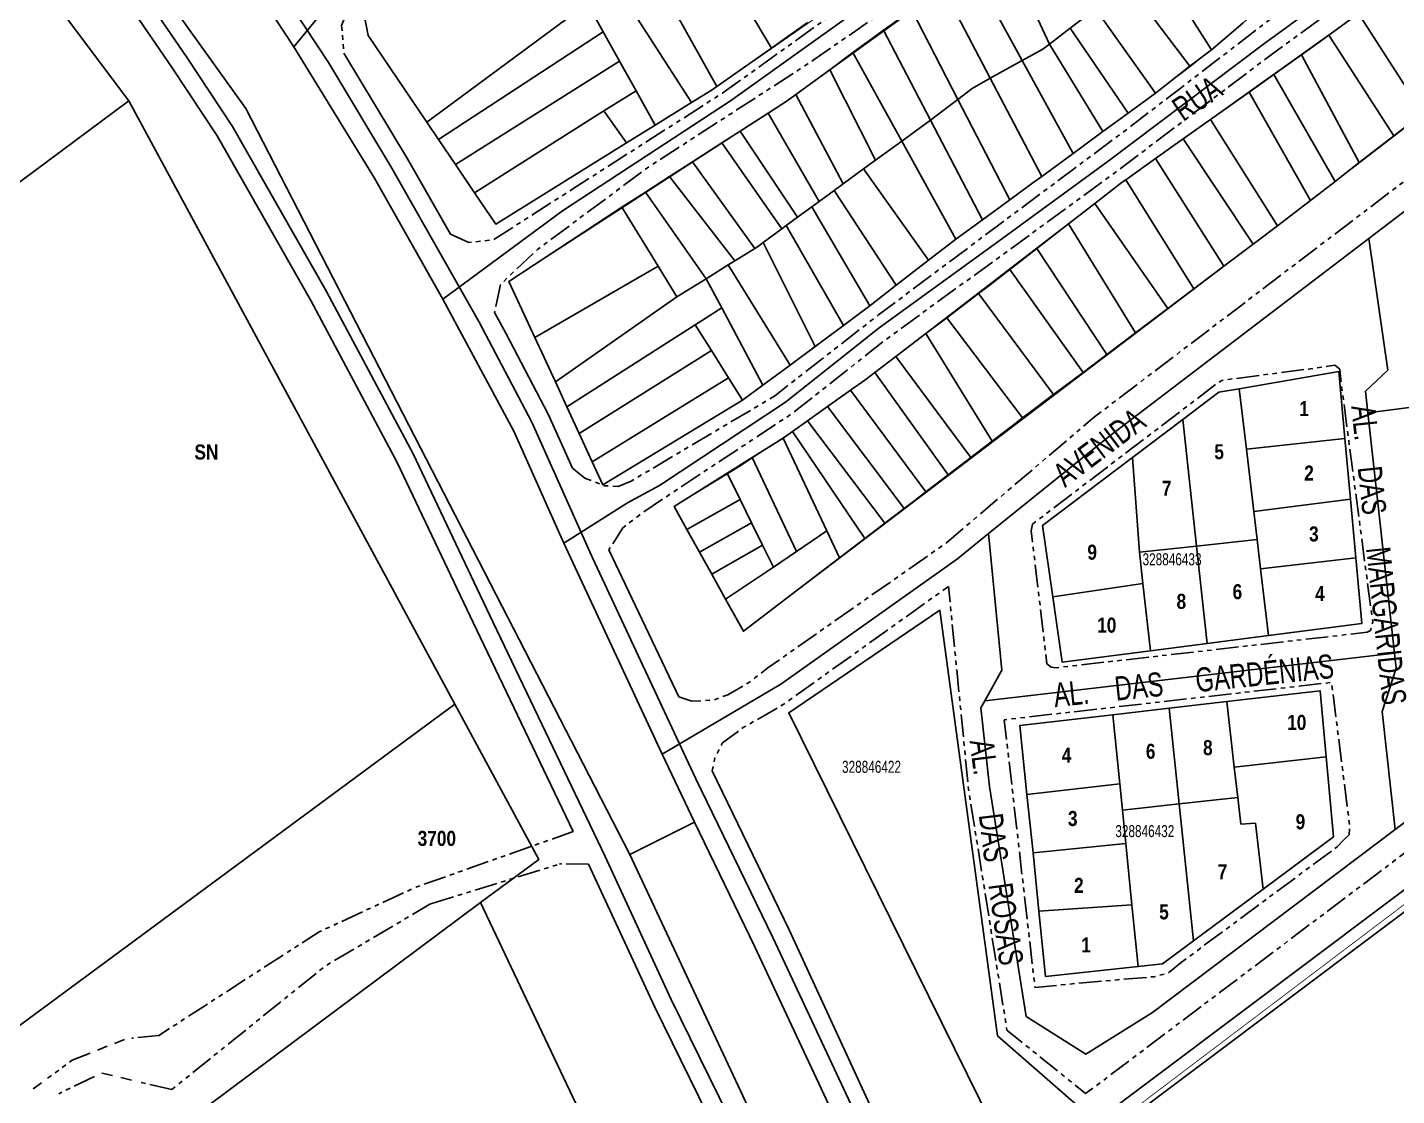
# Model space of a CAD drawing. Extents: x 204381 to 207261, y 4847713 to 4851061.
# Drawn here: x 206377.6 to 206604.9, y 4848047 to 4848224.3 of the extents above; entities that cross this region are included whole.
import ezdxf
from ezdxf.enums import TextEntityAlignment as Align

# ---------------------------------------------------------------- set-up
doc = ezdxf.new("R2010")
doc.units = 0
doc.header["$LTSCALE"] = 1.5
doc.header["$MEASUREMENT"] = 0
doc.linetypes.add('PHANTOMX2', pattern=[5, 2.5, -0.5, 0.5, -0.5, 0.5, -0.5])
for name, color, linetype in [('CD-MALHA-LOTES', 40, 'CONTINUOUS'), ('CD_TXT_QUADRA', 7, 'CONTINUOUS'), ('LM-LIM-SETOR-FISCAL', 7, 'CONTINUOUS'), ('RU-QUADRAS', 210, 'CONTINUOUS'), ('SV-EIXO-ROD-ESTR', 7, 'CONTINUOUS'), ('SV-EIXO-RUA-N-PAV', 6, 'CONTINUOUS'), ('SV-EIXO-RUA-PAV', 20, 'CONTINUOUS'), ('SV-EST-MUNIC-PAV', 1, 'CONTINUOUS'), ('SV-RUA-NAO-PAV-S-GUIA-C-GUIA', 7, 'PHANTOMX2'), ('SV-RUA-PAVIM-S-GUIA-C-GUIA', 7, 'CONTINUOUS'), ('SV-TXT-RUA-N-PAV-S-GUIA-C-GUIA', 7, 'CONTINUOUS'), ('Th_NmrPort', 7, 'CONTINUOUS')]:
    doc.layers.add(name, color=color, linetype=linetype)
doc.styles.add('ARIAL', font='ARIAL.TTF')
doc.styles.get("Standard").update_dxf_attribs({"font": 'swisscbo.ttf'})
doc.linetypes.add('Limite', pattern='A,20,-3,[130,ltypeshp.shx,S=6.35,R=0,X=0,Y=0],-3,20', length=46)

msp = doc.modelspace()

# ---------------------------------------------------------------- linework, layer by layer
at = {"layer": 'CD-MALHA-LOTES', "linetype": 'Continuous'}
for points in [[(206326.51, 4848302.55), (206394.41, 4848212.04)], [(206055.73, 4847960.24), (206394.41, 4848212.04)], [(206394.41, 4848212.04), (206448.55, 4848111.94)], [(206595.3, 4848167.15), (206578.76, 4848164.28)], [(206596.31, 4848156), (206595.3, 4848167.15)], [(206575.38, 4848163.69), (206569.39, 4848159.17)], [(206578.76, 4848164.28), (206575.38, 4848163.69)], [(206578.76, 4848164.28), (206579.95, 4848154.26)], [(206569.39, 4848159.17), (206561.06, 4848152.88)], [(206569.39, 4848159.17), (206571.67, 4848138.16)], [(206579.95, 4848154.26), (206596.31, 4848156)], [(206579.95, 4848154.26), (206581.18, 4848143.88)], [(206597.23, 4848145.94), (206596.31, 4848156)], [(206561.06, 4848152.88), (206546.08, 4848141.58)], [(206561.06, 4848152.88), (206562.19, 4848137.14)], [(206581.18, 4848143.88), (206597.23, 4848145.94)], [(206598.11, 4848136.24), (206597.23, 4848145.94)], [(206581.18, 4848143.88), (206581.73, 4848139.24)], [(206546.08, 4848141.58), (206547.8, 4848129.76)], [(206571.67, 4848138.16), (206581.73, 4848139.24)], [(206581.73, 4848139.24), (206582.3, 4848134.4)], [(206562.19, 4848137.14), (206571.67, 4848138.16)], [(206562.77, 4848131.97), (206562.19, 4848137.14)], [(206573.43, 4848121.99), (206571.67, 4848138.16)], [(206582.3, 4848134.4), (206598.11, 4848136.24)], [(206599.11, 4848125.29), (206598.11, 4848136.24)], [(206582.3, 4848134.4), (206583.62, 4848123.3)], [(206562.77, 4848131.97), (206547.8, 4848129.76)], [(206564.04, 4848120.78), (206562.77, 4848131.97)], [(206547.8, 4848129.76), (206549.39, 4848118.89)], [(206583.62, 4848123.3), (206599.11, 4848125.29)], [(206583.62, 4848123.3), (206573.43, 4848121.99)], [(206549.39, 4848118.89), (206564.04, 4848120.78)], [(206564.04, 4848120.78), (206573.43, 4848121.99)], [(206592.18, 4848114.14), (206576.7, 4848112.35)], [(206593.2, 4848103.21), (206592.18, 4848114.14)], [(206243.01, 4847960.25), (206448.55, 4848111.94)], [(206448.55, 4848111.94), (206462.51, 4848086.16)], [(206567.13, 4848111.25), (206557.8, 4848110.17)], [(206576.7, 4848112.35), (206567.13, 4848111.25)], [(206568.8, 4848095.37), (206567.13, 4848111.25)], [(206576.7, 4848112.35), (206577.94, 4848101.45)], [(206557.8, 4848110.17), (206542.37, 4848108.39)], [(206558.95, 4848098.68), (206557.8, 4848110.17)], [(206542.37, 4848108.39), (206543.53, 4848096.95)], [(206577.94, 4848101.45), (206593.2, 4848103.21)], [(206594.43, 4848089.93), (206593.2, 4848103.21)], [(206578.51, 4848096.41), (206577.94, 4848101.45)], [(206543.53, 4848096.95), (206558.95, 4848098.68)], [(206558.95, 4848098.68), (206559.38, 4848094.36)], [(206544.53, 4848087.25), (206543.53, 4848096.95)], [(206559.38, 4848094.36), (206568.8, 4848095.37)], [(206578.51, 4848096.41), (206568.8, 4848095.37)], [(206568.8, 4848095.37), (206571.18, 4848072.66)], [(206579.01, 4848092.01), (206578.51, 4848096.41)], [(206559.38, 4848094.36), (206559.94, 4848088.8)], [(206581.44, 4848092.18), (206579.01, 4848092.01)], [(206582.73, 4848081.24), (206581.44, 4848092.18)], [(206559.94, 4848088.8), (206544.53, 4848087.25)], [(206560.96, 4848078.63), (206559.94, 4848088.8)], [(206582.73, 4848081.24), (206594.43, 4848089.93)], [(206462.51, 4848086.16), (206452.83, 4848078.99)], [(206544.53, 4848087.25), (206545.52, 4848077.55)], [(206571.18, 4848072.66), (206582.73, 4848081.24)], [(206293.48, 4847960.2), (206452.83, 4848078.99)], [(206452.83, 4848078.99), (206495.7, 4847988.6)], [(206545.52, 4848077.55), (206560.96, 4848078.63)], [(206545.52, 4848077.55), (206546.62, 4848066.75)], [(206561.98, 4848068.4), (206560.96, 4848078.63)], [(206566.02, 4848068.83), (206571.18, 4848072.66)], [(206546.62, 4848066.75), (206561.98, 4848068.4)], [(206561.98, 4848068.4), (206566.02, 4848068.83)]]:
    msp.add_lwpolyline(points, dxfattribs=at)
at = {"layer": 'CD-MALHA-LOTES'}
for points in [[(206443.89, 4848208.53), (206434.14, 4848222.92), (206433.06, 4848228.59), (206442.51, 4848235.74), (206472.81, 4848257.49)], [(206488.86, 4848241.49), (206501.11, 4848220.81)], [(206539.53, 4848238.14), (206547.26, 4848221.49)], [(206480.35, 4848235.4), (206492.03, 4848214.42)], [(206534.31, 4848234.12), (206542.74, 4848218.75)], [(206564.96, 4848235.02), (206574.15, 4848220.54)], [(206475.1, 4848231.61), (206487.86, 4848211.77)], [(206529.61, 4848230.78), (206537.44, 4848215.81)], [(206560.26, 4848231.43), (206570.59, 4848217.8)], [(206470.55, 4848228.24), (206443.89, 4848208.53)], [(206470.55, 4848228.24), (206473.17, 4848223.54)], [(206524.42, 4848227.1), (206519.73, 4848223.77)], [(206524.42, 4848227.1), (206532.06, 4848212.31)], [(206554.92, 4848227.34), (206564.84, 4848213.36)], [(206507.12, 4848225.04), (206501.11, 4848220.81)], [(206550.69, 4848224.11), (206553.7, 4848226.41)], [(206574.15, 4848220.54), (206579.4, 4848225.03)], [(206593.62, 4848222.94), (206598.58, 4848226.53)], [(206598.58, 4848226.53), (206609.25, 4848209.98)], [(206445.82, 4848205.67), (206473.17, 4848223.54)], [(206473.17, 4848223.54), (206475.91, 4848218.63)], [(206519.73, 4848223.77), (206518.45, 4848222.86), (206514.63, 4848220.06)], [(206519.73, 4848223.77), (206527.52, 4848208.86)], [(206547.26, 4848221.49), (206550.69, 4848224.11)], [(206550.69, 4848224.11), (206560.31, 4848210.03)], [(206593.62, 4848222.94), (206591.04, 4848221.07), (206589.08, 4848219.68)], [(206593.62, 4848222.94), (206604.43, 4848206.24)], [(206501.11, 4848220.81), (206492.03, 4848214.42)], [(206547.26, 4848221.49), (206546.18, 4848220.66), (206542.74, 4848218.75)], [(206556.13, 4848206.96), (206547.26, 4848221.49)], [(206570.59, 4848217.8), (206574.15, 4848220.54)], [(206475.91, 4848218.63), (206448.66, 4848201.49)], [(206475.91, 4848218.63), (206478.64, 4848213.74)], [(206514.63, 4848220.06), (206510.78, 4848217.23)], [(206514.63, 4848220.06), (206522.73, 4848205.37)], [(206537.44, 4848215.81), (206542.74, 4848218.75)], [(206542.74, 4848218.75), (206551.19, 4848203.34)], [(206584.5, 4848216.43), (206589.08, 4848219.68)], [(206589.08, 4848219.68), (206598.7, 4848201.8)], [(206510.78, 4848217.23), (206505.15, 4848213.1)], [(206510.78, 4848217.23), (206518.39, 4848202.21)], [(206537.44, 4848215.81), (206534.42, 4848214.13), (206532.06, 4848212.31)], [(206537.44, 4848215.81), (206545.98, 4848199.51)], [(206564.84, 4848213.36), (206570.59, 4848217.8)], [(206580.4, 4848213.52), (206584.5, 4848216.43)], [(206584.5, 4848216.43), (206594.71, 4848198.7)], [(206473.3, 4848210.38), (206478.64, 4848213.74)], [(206478.64, 4848213.74), (206481.83, 4848208.03)], [(206487.86, 4848211.77), (206491.27, 4848213.88), (206492.03, 4848214.42)], [(206560.31, 4848210.03), (206564.84, 4848213.36)], [(206574, 4848208.98), (206580.4, 4848213.52)], [(206580.4, 4848213.52), (206590.61, 4848195.53)], [(206487.86, 4848211.77), (206481.83, 4848208.03)], [(206500.57, 4848210.02), (206503.71, 4848212.04), (206505.15, 4848213.1)], [(206505.15, 4848213.1), (206513.02, 4848198.3)], [(206527.52, 4848208.86), (206528.7, 4848209.73), (206532.06, 4848212.31)], [(206532.06, 4848212.31), (206540.67, 4848195.62)], [(206451.82, 4848196.81), (206473.3, 4848210.38)], [(206473.3, 4848210.38), (206477.07, 4848205.08)], [(206500.57, 4848210.02), (206495.93, 4848207.04)], [(206500.57, 4848210.02), (206509.04, 4848195.37)], [(206522.73, 4848205.37), (206527.52, 4848208.86)], [(206527.52, 4848208.86), (206536.15, 4848192.32)], [(206556.13, 4848206.96), (206560.31, 4848210.03)], [(206569.46, 4848205.75), (206574, 4848208.98)], [(206574, 4848208.98), (206585.12, 4848191.33)], [(206609.25, 4848209.98), (206604.43, 4848206.24)], [(206445.82, 4848205.67), (206443.89, 4848208.53)], [(206481.83, 4848208.03), (206477.07, 4848205.08)], [(206495.93, 4848207.04), (206492.89, 4848205.09)], [(206495.93, 4848207.04), (206505.44, 4848192.73)], [(206551.19, 4848203.34), (206556.13, 4848206.96)], [(206448.66, 4848201.49), (206445.82, 4848205.67)], [(206451.82, 4848196.81), (206455.34, 4848191.61), (206477.07, 4848205.08)], [(206492.89, 4848205.09), (206488.01, 4848201.95)], [(206492.89, 4848205.09), (206502.85, 4848190.82)], [(206518.39, 4848202.21), (206522.73, 4848205.37)], [(206522.73, 4848205.37), (206531.73, 4848189.08)], [(206564.85, 4848202.48), (206569.46, 4848205.75)], [(206569.46, 4848205.75), (206581.09, 4848188.29)], [(206604.43, 4848206.24), (206598.7, 4848201.8)], [(206516.38, 4848200.75), (206518.39, 4848202.21)], [(206545.98, 4848199.51), (206551.19, 4848203.34)], [(206559.92, 4848198.97), (206564.85, 4848202.48)], [(206564.85, 4848202.48), (206576.19, 4848184.6)], [(206451.82, 4848196.81), (206448.66, 4848201.49)], [(206488.01, 4848201.95), (206484.16, 4848199.48)], [(206488.01, 4848201.95), (206498.36, 4848187.57)], [(206513.02, 4848198.3), (206516.38, 4848200.75)], [(206516.38, 4848200.75), (206527.21, 4848185.64)], [(206598.7, 4848201.8), (206594.71, 4848198.7)], [(206484.16, 4848199.48), (206480.19, 4848196.93)], [(206484.16, 4848199.48), (206495.05, 4848185.51)], [(206511.5, 4848197.18), (206513.02, 4848198.3)], [(206545.98, 4848199.51), (206544.52, 4848198.44), (206540.67, 4848195.62)], [(206554.8, 4848195.04), (206559.35, 4848198.57), (206559.92, 4848198.97)], [(206559.92, 4848198.97), (206571.21, 4848180.85)], [(206594.71, 4848198.7), (206590.61, 4848195.53)], [(206480.19, 4848196.93), (206476.27, 4848194.41)], [(206480.19, 4848196.93), (206490.27, 4848182.54)], [(206507.81, 4848194.47), (206509.04, 4848195.37)], [(206509.04, 4848195.37), (206511.5, 4848197.18)], [(206511.5, 4848197.18), (206521.81, 4848181.46)], [(206536.15, 4848192.32), (206540.67, 4848195.62)], [(206590.61, 4848195.53), (206588, 4848193.51), (206585.12, 4848191.33)], [(206476.27, 4848194.41), (206457.54, 4848182.09), (206461.83, 4848172.81)], [(206482.29, 4848184.61), (206476.27, 4848194.41)], [(206505.44, 4848192.73), (206507.81, 4848194.47)], [(206507.81, 4848194.47), (206517.42, 4848178.06)], [(206550.44, 4848191.66), (206554.8, 4848195.04)], [(206554.8, 4848195.04), (206566.93, 4848177.62)], [(206499.73, 4848188.53), (206502.85, 4848190.82)], [(206502.85, 4848190.82), (206503.58, 4848191.36)], [(206503.58, 4848191.36), (206505.44, 4848192.73)], [(206503.58, 4848191.36), (206513.05, 4848174.75)], [(206531.73, 4848189.08), (206536.15, 4848192.32)], [(206545.17, 4848187.56), (206550.44, 4848191.66)], [(206550.44, 4848191.66), (206561.55, 4848173.56)], [(206585.12, 4848191.33), (206581.09, 4848188.29)], [(206499.73, 4848188.53), (206498.81, 4848187.85), (206498.36, 4848187.57)], [(206499.73, 4848188.53), (206508.38, 4848171.29)], [(206531.73, 4848189.08), (206530.48, 4848188.16), (206527.21, 4848185.64)], [(206495.05, 4848185.51), (206498.36, 4848187.57)], [(206540.68, 4848184.08), (206545.17, 4848187.56)], [(206545.17, 4848187.56), (206556.8, 4848169.98)], [(206581.09, 4848188.29), (206576.19, 4848184.6)], [(206482.29, 4848184.61), (206461.83, 4848172.81)], [(206485.41, 4848179.52), (206482.29, 4848184.61)], [(206490.27, 4848182.54), (206493.93, 4848184.82)], [(206493.93, 4848184.82), (206495.05, 4848185.51)], [(206493.93, 4848184.82), (206504.2, 4848168.2)], [(206521.81, 4848181.46), (206527.21, 4848185.64)], [(206535.48, 4848180.07), (206537.18, 4848181.37), (206540.68, 4848184.08)], [(206540.68, 4848184.08), (206552.85, 4848166.99)], [(206576.19, 4848184.6), (206571.21, 4848180.85)], [(206485.41, 4848179.52), (206490.27, 4848182.54)], [(206490.27, 4848182.54), (206492.85, 4848177.7)], [(206465.24, 4848165.42), (206485.41, 4848179.52)], [(206517.42, 4848178.06), (206521.81, 4848181.46)], [(206530.21, 4848176.06), (206535.48, 4848180.07)], [(206535.48, 4848180.07), (206547.96, 4848163.31)], [(206571.21, 4848180.85), (206566.93, 4848177.62)], [(206492.85, 4848177.7), (206488.43, 4848174.88)], [(206492.85, 4848177.7), (206499.69, 4848164.85)], [(206513.05, 4848174.75), (206515.28, 4848176.41), (206517.42, 4848178.06)], [(206566.93, 4848177.62), (206561.55, 4848173.56)], [(206488.43, 4848174.88), (206467.16, 4848161.27)], [(206488.43, 4848174.88), (206491.14, 4848170.6)], [(206508.38, 4848171.29), (206513.05, 4848174.75)], [(206526.73, 4848173.42), (206530.21, 4848176.06)], [(206530.21, 4848176.06), (206542.81, 4848159.43)], [(206461.83, 4848172.81), (206465.24, 4848165.42)], [(206521.76, 4848169.64), (206526.73, 4848173.42)], [(206526.73, 4848173.42), (206537.75, 4848155.57)], [(206561.55, 4848173.56), (206556.8, 4848169.98)], [(206491.14, 4848170.6), (206469.21, 4848156.83)], [(206491.14, 4848170.6), (206493.98, 4848166.1)], [(206504.2, 4848168.2), (206508.38, 4848171.29)], [(206499.69, 4848164.85), (206504.2, 4848168.2)], [(206518.28, 4848166.98), (206521.76, 4848169.64)], [(206521.76, 4848169.64), (206534.22, 4848152.86)], [(206556.8, 4848169.98), (206552.85, 4848166.99)], [(206471.36, 4848152.16), (206493.98, 4848166.1)], [(206493.98, 4848166.1), (206496.33, 4848162.37)], [(206518.28, 4848166.98), (206516.6, 4848165.71), (206514.26, 4848164.05)], [(206518.28, 4848166.98), (206530.47, 4848149.99)], [(206552.85, 4848166.99), (206547.96, 4848163.31)], [(206465.24, 4848165.42), (206467.16, 4848161.27)], [(206496.33, 4848162.37), (206499.69, 4848164.85)], [(206510.42, 4848161.32), (206514.26, 4848164.05)], [(206514.26, 4848164.05), (206526.76, 4848147.15)], [(206467.16, 4848161.27), (206469.21, 4848156.83)], [(206496.33, 4848162.37), (206473.14, 4848148.33), (206471.36, 4848152.16)], [(206507.07, 4848158.95), (206510.42, 4848161.32)], [(206510.42, 4848161.32), (206523.14, 4848144.39)], [(206547.96, 4848163.31), (206542.81, 4848159.43)], [(206504.59, 4848157.19), (206507.07, 4848158.95)], [(206507.07, 4848158.95), (206519.96, 4848141.95)], [(206537.75, 4848155.57), (206541.72, 4848158.6), (206542.81, 4848159.43)], [(206469.21, 4848156.83), (206471.36, 4848152.16)], [(206503.03, 4848156.09), (206504.59, 4848157.19)], [(206504.59, 4848157.19), (206516.62, 4848139.41)], [(206497.9, 4848152.86), (206503.03, 4848156.09)], [(206503.03, 4848156.09), (206510.3, 4848140.7)], [(206537.75, 4848155.57), (206534.22, 4848152.86)], [(206493.75, 4848150.25), (206497.9, 4848152.86)], [(206505.25, 4848137.28), (206497.9, 4848152.86)], [(206534.22, 4848152.86), (206530.47, 4848149.99)], [(206493.75, 4848150.25), (206484.95, 4848144.72), (206487.07, 4848140.91)], [(206493.75, 4848150.25), (206495.9, 4848145.88)], [(206530.47, 4848149.99), (206526.76, 4848147.15)], [(206495.9, 4848145.88), (206487.07, 4848140.91)], [(206495.9, 4848145.88), (206497.81, 4848142.02)], [(206526.76, 4848147.15), (206524.91, 4848145.74), (206523.14, 4848144.39)], [(206523.14, 4848144.39), (206519.96, 4848141.95)], [(206489.17, 4848137.14), (206487.07, 4848140.91)], [(206489.17, 4848137.14), (206497.81, 4848142.02)], [(206497.81, 4848142.02), (206499.63, 4848138.34)], [(206510.3, 4848140.7), (206505.25, 4848137.28)], [(206510.3, 4848140.7), (206512.42, 4848136.2)], [(206519.96, 4848141.95), (206516.62, 4848139.41)], [(206499.63, 4848138.34), (206491.21, 4848133.48)], [(206499.63, 4848138.34), (206501.43, 4848134.69)], [(206516.62, 4848139.41), (206512.42, 4848136.2)], [(206491.21, 4848133.48), (206489.17, 4848137.14)], [(206493.51, 4848129.33), (206496.47, 4848124.02), (206512.42, 4848136.2)], [(206505.25, 4848137.28), (206501.43, 4848134.69)], [(206501.43, 4848134.69), (206493.51, 4848129.33)], [(206493.51, 4848129.33), (206491.21, 4848133.48)]]:
    msp.add_lwpolyline(points, dxfattribs=at)
msp.add_lwpolyline([(206529.09, 4848127.52), (206503.99, 4848110.51), (206542.06, 4848033.35), (206554.68, 4848042.9), (206538.65, 4848056.89)], close=True, dxfattribs=at)
at = {"layer": 'LM-LIM-SETOR-FISCAL', "linetype": 'Limite', "ltscale": 0.1, "const_width": 0.13, "flags": 128}
msp.add_lwpolyline([(206960.49, 4848346.74), (206519.68, 4848013.26), (206524.96, 4848001.52), (206186.17, 4847750.07), (206137.65, 4847714.77), (206055.88, 4847783.52), (206022.18, 4847808.19), (206018.12, 4847816.07), (206019.95, 4847830.66), (206053.3, 4847836.03), (206059.06, 4847868.43), (206040.45, 4847926.27), (206039.82, 4847951.17), (206026.44, 4847964.39), (205980.98, 4848000.04), (205948.86, 4848053.95), (205885.79, 4848047.59), (205885.38, 4848100.28), (205758.68, 4848087.81), (205748.41, 4848134.36), (205855.06, 4848144.19), (205857.54, 4848167.98), (205826.48, 4848206.22), (205791.25, 4848260.92), (205756.8, 4848299.01), (205692.97, 4848280.46), (205710.22, 4848439.16), (205051.32, 4848428.57), (204677.84, 4848416.25), (204661.89, 4848420.75), (204677.59, 4848456.68), (204685.73, 4848493.72), (204687.66, 4848576.43), (204676.79, 4848658.68), (204674.85, 4848798.87), (204665.61, 4849337.36), (204658.49, 4849545.69), (204657.02, 4849545.63), (204645.12, 4849704.28), (204643.71, 4849869.24), (204651.14, 4849927.22), (204647.62, 4849990.33), (204636.26, 4850264.54), (204381.83, 4850909.69), (204986.84, 4850806.73), (205140.83, 4850787.35), (205201.03, 4850796.27), (205245.63, 4850823.19), (205310.25, 4850896.98), (205324.08, 4850905.65), (205327.72, 4850908.15), (205339.74, 4850916.46), (205358.28, 4850945.44), (205381.54, 4850978.24), (205458.47, 4851060.64), (205958.1, 4850305), (206256.21, 4850261.19), (206296.36, 4850246.47), (206381.84, 4850187.26), (206402.35, 4850183.32), (206465.45, 4850155.1), (206438.69, 4850087.64), (206416.16, 4850016.08), (206422.43, 4850015.06), (206376.86, 4849879.93), (206318.97, 4849888.04), (206311.32, 4849828.25), (206177.89, 4849842.97), (206161.27, 4849779.77), (206627.66, 4849358.82), (206746.45, 4849445.1), (206955.53, 4849187.19), (207019.34, 4849111.98), (207025.31, 4849104.91), (207033.93, 4849094.44), (207048.4, 4849077.1), (207039.09, 4849069.24), (207026.18, 4849059.14), (207002.58, 4849038.25), (206981.71, 4849023.09), (206966.26, 4849011.39), (206958.44, 4849004.76), (206968.98, 4848989.87), (206978.67, 4848976.02), (207002.49, 4848944.75), (207008.79, 4848936.89), (207034.07, 4848905.39), (207054.15, 4848879.42), (207075.28, 4848852.41), (207089.04, 4848833.89), (207099.68, 4848804.07), (207108.98, 4848791.97), (207114.21, 4848785.08), (207138.58, 4848756.16), (207148.67, 4848740.27), (207162.16, 4848719.72), (207199.66, 4848661.86), (207214.13, 4848640.25), (207233.64, 4848611.27), (207250.42, 4848586.92), (207261.26, 4848571.24), (207169.66, 4848504.88), (207140.72, 4848483.45), (207106.7, 4848455.88), (207093.59, 4848446.09), (207051.18, 4848413.73)], close=True, dxfattribs=at)
at = {"layer": 'RU-QUADRAS', "color": 6, "linetype": 'Continuous', "const_width": 0.18}
for points in [[(206433.06, 4848228.59), (206442.51, 4848235.74), (206514.09, 4848287.12), (206552.11, 4848315.56), (206595.46, 4848347.14), (206672.15, 4848404.1), (206690.78, 4848416.92), (206720.69, 4848439.64), (206732.17, 4848422.1, -0.012529), (206764.35, 4848446.97), (206821.41, 4848487.93, 0.008875), (206860.86, 4848517.5), (206872.74, 4848500.22, -0.009868), (206752.63, 4848413.32), (206699.08, 4848373.58), (206662.3, 4848343.82), (206634.2, 4848322.9, 0.005913), (206569.19, 4848270.85), (206548.74, 4848255.14, -0.011457), (206491.27, 4848213.88), (206455.34, 4848191.61), (206434.14, 4848222.92)], [(206484.95, 4848144.72, 0.02766), (206516.6, 4848165.71), (206559.35, 4848198.57), (206601.58, 4848228.7, -0.018771), (206639.21, 4848256.98, -0.033624), (206651.61, 4848264.99, 0.009078), (206711.63, 4848313.63, 0.009992), (206758.1, 4848346.51, 0.005579), (206842, 4848411.9), (206904.5, 4848454.94), (206915.88, 4848438.91), (206896.77, 4848424.33), (206895.31, 4848425.35, 0.003667), (206791.1, 4848347.23), (206727.24, 4848299.9), (206665.93, 4848253.47), (206588, 4848193.51), (206496.47, 4848124.02)], [(206457.54, 4848182.09), (206503.71, 4848212.04), (206535.93, 4848235.27), (206636, 4848312.95), (206657.92, 4848283.79), (206656.69, 4848282.48, 0.024363), (206633.01, 4848265.34), (206609.64, 4848247.06), (206581.99, 4848227.24, -0.025112), (206564.84, 4848213.36), (206530.48, 4848188.16, -0.010213), (206496.33, 4848162.37), (206473.14, 4848148.33)]]:
    msp.add_lwpolyline(points, format="xyb", close=True, dxfattribs=at)
msp.add_lwpolyline([(206326.66, 4848302.34), (206394.41, 4848212.04), (206462.51, 4848086.16), (206452.83, 4848078.99), (206495.7, 4847988.6), (206442.8, 4847950.53), (206323.66, 4847860.54)], dxfattribs=at)
for points in [[(206546.08, 4848141.58), (206575.38, 4848163.69), (206595.3, 4848167.15), (206599.11, 4848125.29), (206549.39, 4848118.89)], [(206503.99, 4848110.51), (206529.09, 4848127.52), (206538.65, 4848056.89), (206554.68, 4848042.9), (206542.06, 4848033.35)], [(206542.37, 4848108.39), (206592.18, 4848114.14), (206594.43, 4848089.93), (206566.02, 4848068.83), (206546.62, 4848066.75)]]:
    msp.add_lwpolyline(points, close=True, dxfattribs=at)
at = {"layer": 'SV-EIXO-ROD-ESTR', "flags": 128}
for points in [[(206519.56, 4847997.24), (206519.56, 4847997.24), (206509.86, 4848018.07), (206477.63, 4848086.99), (206413.84, 4848210.8), (206388.76, 4848245.88), (206351.16, 4848298.45), (206346.4, 4848305.12), (206241.04, 4848452.54), (206205.18, 4848501.62), (206182.78, 4848533.22), (206150.92, 4848578.13), (206080.93, 4848672.28), (206069.18, 4848688.09), (206066.54, 4848691.64), (206064.65, 4848694.19), (206055.84, 4848706.28), (206024.26, 4848749.64), (205949.11, 4848852.52), (205890.57, 4848932.45), (205829.73, 4849019.62), (205796.43, 4849067.34)], [(206519.56, 4847997.24), (206519.56, 4847997.24), (206509.86, 4848018.07), (206477.63, 4848086.99), (206413.84, 4848210.8), (206388.76, 4848245.88), (206351.16, 4848298.45), (206346.4, 4848305.12), (206241.04, 4848452.54), (206205.18, 4848501.62), (206182.78, 4848533.22), (206150.92, 4848578.13), (206080.93, 4848672.28), (206069.18, 4848688.09), (206066.54, 4848691.64), (206064.65, 4848694.19), (206055.84, 4848706.28), (206024.26, 4848749.64), (205949.11, 4848852.52), (205890.57, 4848932.45), (205829.73, 4849019.62), (205796.43, 4849067.34)], [(206408.8, 4848240.81), (206421.83, 4848221.01), (206435.2, 4848199.2), (206446.56, 4848179.13), (206458.33, 4848157.26), (206466.63, 4848138.67), (206482.95, 4848103.63), (206488.33, 4848092.34), (206498.3, 4848071.74), (206523.74, 4848017.42), (206524.14, 4848016.53)], [(206408.8, 4848240.81), (206421.83, 4848221.01), (206435.2, 4848199.2), (206446.56, 4848179.13), (206458.33, 4848157.26), (206466.63, 4848138.67), (206482.95, 4848103.63), (206488.33, 4848092.34), (206498.3, 4848071.74), (206523.74, 4848017.42), (206524.14, 4848016.53)], [(206477.63, 4848086.99), (206488.33, 4848092.34)], [(206477.63, 4848086.99), (206488.33, 4848092.34)]]:
    msp.add_lwpolyline(points, dxfattribs=at)
at = {"layer": 'SV-EIXO-RUA-N-PAV', "flags": 128}
for points in [[(206446.56, 4848179.13), (206466.45, 4848193.8), (206494.3, 4848212.04), (206522.63, 4848232.35), (206535.9, 4848241.26), (206551.42, 4848253.43), (206566.96, 4848264.6), (206603.69, 4848293.85), (206631.52, 4848316.12), (206635.98, 4848319.46), (206656.44, 4848334.78), (206690.56, 4848360.81), (206729.15, 4848391.36), (206761.54, 4848415.02), (206786.61, 4848434.14), (206819.65, 4848457.81), (206844.87, 4848474.85), (206854.69, 4848481.77)], [(206446.56, 4848179.13), (206466.45, 4848193.8), (206494.3, 4848212.04), (206522.63, 4848232.35), (206535.9, 4848241.26), (206551.42, 4848253.43), (206566.96, 4848264.6), (206603.69, 4848293.85), (206631.52, 4848316.12), (206635.98, 4848319.46), (206656.44, 4848334.78), (206690.56, 4848360.81), (206729.15, 4848391.36), (206761.54, 4848415.02), (206786.61, 4848434.14), (206819.65, 4848457.81), (206844.87, 4848474.85), (206854.69, 4848481.77)], [(206466.63, 4848138.67), (206477.24, 4848145.35), (206482.51, 4848148.24), (206503.44, 4848162.07), (206519.02, 4848174.39), (206538.94, 4848188.83), (206556.8, 4848201.89), (206582.77, 4848221.49), (206612.97, 4848243.47), (206643.72, 4848266.99), (206663.12, 4848281.55), (206678.84, 4848293.34), (206716.5, 4848320.98), (206750.55, 4848346.42), (206790.54, 4848376.96), (206824.98, 4848402.95), (206858.98, 4848427.16), (206899.58, 4848457.37), (206904.73, 4848461.49)], [(206466.63, 4848138.67), (206477.24, 4848145.35), (206482.51, 4848148.24), (206503.44, 4848162.07), (206519.02, 4848174.39), (206538.94, 4848188.83), (206556.8, 4848201.89), (206582.77, 4848221.49), (206612.97, 4848243.47), (206643.72, 4848266.99), (206663.12, 4848281.55), (206678.84, 4848293.34), (206716.5, 4848320.98), (206750.55, 4848346.42), (206790.54, 4848376.96), (206824.98, 4848402.95), (206858.98, 4848427.16), (206899.58, 4848457.37), (206904.73, 4848461.49)], [(206482.95, 4848103.63), (206502.67, 4848115.26), (206531.98, 4848136.03), (206537.17, 4848140.23), (206557.26, 4848156.48), (206600.3, 4848189.22), (206608.2, 4848195.23), (206661.99, 4848235.8), (206665.5, 4848238.44), (206730.76, 4848287.61), (206732.57, 4848288.97), (206782.73, 4848326.87), (206793.5, 4848334.9), (206859.36, 4848384.03), (206881.07, 4848400.23), (206901.77, 4848416.17), (206921.27, 4848431.18), (206922.29, 4848431.96), (206955.48, 4848457.42)], [(206482.95, 4848103.63), (206502.67, 4848115.26), (206531.98, 4848136.03), (206537.17, 4848140.23), (206557.26, 4848156.48), (206600.3, 4848189.22), (206608.2, 4848195.23), (206661.99, 4848235.8), (206665.5, 4848238.44), (206730.76, 4848287.61), (206732.57, 4848288.97), (206782.73, 4848326.87), (206793.5, 4848334.9), (206859.36, 4848384.03), (206881.07, 4848400.23), (206901.77, 4848416.17), (206921.27, 4848431.18), (206922.29, 4848431.96), (206955.48, 4848457.42)], [(206421.83, 4848221.01), (206427.97, 4848228.5), (206435.12, 4848235.46), (206449.21, 4848246.18), (206471.88, 4848262.26), (206508.72, 4848289.23), (206542.76, 4848314.33), (206550.5, 4848320.09), (206564.37, 4848330.42), (206592.68, 4848350.84), (206598.33, 4848355.11), (206614.84, 4848367.56), (206634.81, 4848382.15), (206637.82, 4848384.31), (206647.13, 4848390.98), (206656.93, 4848398.42), (206674.5, 4848409.41), (206688.69, 4848419.55), (206703.93, 4848429.23)], [(206421.83, 4848221.01), (206427.97, 4848228.5), (206435.12, 4848235.46), (206449.21, 4848246.18), (206471.88, 4848262.26), (206508.72, 4848289.23), (206542.76, 4848314.33), (206550.5, 4848320.09), (206564.37, 4848330.42), (206592.68, 4848350.84), (206598.33, 4848355.11), (206614.84, 4848367.56), (206634.81, 4848382.15), (206637.82, 4848384.31), (206647.13, 4848390.98), (206656.93, 4848398.42), (206674.5, 4848409.41), (206688.69, 4848419.55), (206703.93, 4848429.23)], [(206543.42, 4848060.09), (206553.28, 4848053.85), (206564.39, 4848060.74), (206604.64, 4848091.13), (206670.08, 4848140.53), (206734.54, 4848189.2), (206797.75, 4848236.92), (206861.14, 4848284.77), (206926.65, 4848334.23), (206955.48, 4848355.99)], [(206543.42, 4848060.09), (206553.28, 4848053.85), (206564.39, 4848060.74), (206604.64, 4848091.13), (206670.08, 4848140.53), (206734.54, 4848189.2), (206797.75, 4848236.92), (206861.14, 4848284.77), (206926.65, 4848334.23), (206955.48, 4848355.99)], [(206600.3, 4848189.22), (206603.42, 4848167.35), (206599.71, 4848163.87), (206600.11, 4848160.28), (206604.54, 4848120.4), (206604.82, 4848117.91), (206602.49, 4848110.72), (206604.64, 4848091.13)], [(206600.3, 4848189.22), (206603.42, 4848167.35), (206599.71, 4848163.87), (206600.11, 4848160.28), (206604.54, 4848120.4), (206604.82, 4848117.91), (206602.49, 4848110.72), (206604.64, 4848091.13)], [(206600.11, 4848160.28), (206669.61, 4848169.18)], [(206600.11, 4848160.28), (206669.61, 4848169.18)], [(206537.17, 4848140.23), (206539.37, 4848117.57), (206536.55, 4848112.49), (206535.89, 4848111.3), (206537.33, 4848098.25), (206543.42, 4848060.09)], [(206537.17, 4848140.23), (206539.37, 4848117.57), (206536.55, 4848112.49), (206535.89, 4848111.3), (206537.33, 4848098.25), (206543.42, 4848060.09)], [(206536.55, 4848112.49), (206604.54, 4848120.4)], [(206536.55, 4848112.49), (206604.54, 4848120.4)]]:
    msp.add_lwpolyline(points, dxfattribs=at)
at = {"layer": 'SV-EIXO-RUA-PAV', "flags": 128}
msp.add_lwpolyline([(206955.48, 4848343.34), (206908.73, 4848308.04), (206892.21, 4848295.53), (206834.24, 4848251.68), (206830.99, 4848249.19), (206807.45, 4848231.25), (206735.71, 4848176.57), (206616.22, 4848084.96), (206542.91, 4848029.91), (206523.74, 4848017.42)], dxfattribs=at)
at = {"layer": 'SV-EST-MUNIC-PAV', "flags": 128}
for points in [[(206468.22, 4848090.8), (206451.58, 4848125.47), (206438.93, 4848152.15), (206424.64, 4848178.95), (206409.09, 4848206.23), (206401.61, 4848217.52), (206381.53, 4848246.92), (206358.45, 4848278.57), (206338.94, 4848304.38), (206316.98, 4848335.39), (206293.64, 4848367.69), (206265.29, 4848407.56), (206229.06, 4848457.46), (206194.67, 4848504.74), (206175.45, 4848531.38), (206162.33, 4848549.55), (206133.07, 4848590.31), (206109.68, 4848622.86), (206084.99, 4848655.28), (206077.21, 4848664.36), (206071.5, 4848671.22)], [(206468.22, 4848090.8), (206451.58, 4848125.47), (206438.93, 4848152.15), (206424.64, 4848178.95), (206409.09, 4848206.23), (206401.61, 4848217.52), (206381.53, 4848246.92), (206358.45, 4848278.57), (206338.94, 4848304.38), (206316.98, 4848335.39), (206293.64, 4848367.69), (206265.29, 4848407.56), (206229.06, 4848457.46), (206194.67, 4848504.74), (206175.45, 4848531.38), (206162.33, 4848549.55), (206133.07, 4848590.31), (206109.68, 4848622.86), (206084.99, 4848655.28), (206077.21, 4848664.36), (206071.5, 4848671.22)], [(206256.73, 4848455.3), (206292.85, 4848406.25), (206324.41, 4848364.05), (206352.35, 4848324.67), (206380.02, 4848287.71), (206402.32, 4848255.14), (206411.56, 4848242.74), (206427.56, 4848218.43), (206438.11, 4848200.9), (206452.51, 4848175.46), (206461.35, 4848158.74), (206471.41, 4848136.23), (206488.58, 4848099.55), (206501.34, 4848073.19), (206528.55, 4848015.08)], [(206256.73, 4848455.3), (206292.85, 4848406.25), (206324.41, 4848364.05), (206352.35, 4848324.67), (206380.02, 4848287.71), (206402.32, 4848255.14), (206411.56, 4848242.74), (206427.56, 4848218.43), (206438.11, 4848200.9), (206452.51, 4848175.46), (206461.35, 4848158.74), (206471.41, 4848136.23), (206488.58, 4848099.55), (206501.34, 4848073.19), (206528.55, 4848015.08)], [(206516.54, 4847995.14), (206507.97, 4848014.38), (206502.02, 4848027.2), (206484.39, 4848063.01), (206473.49, 4848086.64), (206454.29, 4848126.76), (206441.61, 4848153.5), (206427.27, 4848180.4), (206411.65, 4848207.81), (206404.1, 4848219.2), (206383.98, 4848248.65)], [(206516.54, 4847995.14), (206507.97, 4848014.38), (206502.02, 4848027.2), (206484.39, 4848063.01), (206473.49, 4848086.64), (206454.29, 4848126.76), (206441.61, 4848153.5), (206427.27, 4848180.4), (206411.65, 4848207.81), (206404.1, 4848219.2), (206383.98, 4848248.65)], [(206430.13, 4848219.98), (206440.7, 4848202.42), (206447.86, 4848189.92)], [(206430.13, 4848219.98), (206440.7, 4848202.42), (206447.86, 4848189.92)], [(206455.13, 4848176.92), (206457.03, 4848173.5), (206464.05, 4848160.05), (206468.09, 4848151.1)], [(206455.13, 4848176.92), (206457.03, 4848173.5), (206464.05, 4848160.05), (206468.09, 4848151.1)], [(206474.11, 4848137.53), (206485.76, 4848113.13)], [(206474.11, 4848137.53), (206485.76, 4848113.13)], [(206491.28, 4848100.86), (206504.05, 4848074.47), (206517.81, 4848044.6), (206522.44, 4848036.01), (206523.73, 4848033.68), (206526.03, 4848029.1), (206527.78, 4848026.39)], [(206491.28, 4848100.86), (206504.05, 4848074.47), (206517.81, 4848044.6), (206522.44, 4848036.01), (206523.73, 4848033.68), (206526.03, 4848029.1), (206527.78, 4848026.39)], [(206470.76, 4848085.38), (206481.68, 4848061.72), (206499.31, 4848025.9), (206505.22, 4848013.18), (206507.46, 4848007.76), (206508.03, 4848005.49), (206508.19, 4848003.03)], [(206470.76, 4848085.38), (206481.68, 4848061.72), (206499.31, 4848025.9), (206505.22, 4848013.18), (206507.46, 4848007.76), (206508.03, 4848005.49), (206508.19, 4848003.03)]]:
    msp.add_lwpolyline(points, dxfattribs=at)
at = {"layer": 'SV-RUA-NAO-PAV-S-GUIA-C-GUIA'}
msp.add_line((206444.76, 4848078.84), (206465.94, 4848085.41), dxfattribs=at)
msp.add_line((206444.76, 4848078.84), (206465.94, 4848085.41), dxfattribs=at)
at = {"layer": 'SV-RUA-NAO-PAV-S-GUIA-C-GUIA', "flags": 128}
for points in [[(206447.86, 4848189.92), (206450.86, 4848188.53), (206454.95, 4848189), (206493.28, 4848213.54), (206521.57, 4848233.83), (206534.69, 4848243.15), (206550.35, 4848255.03), (206565.87, 4848266.05), (206602.55, 4848295.27), (206630.4, 4848317.56), (206655.34, 4848336.23), (206689.45, 4848362.24), (206728.05, 4848392.8), (206760.46, 4848416.48), (206785.53, 4848435.6), (206818.59, 4848459.29), (206843.3, 4848477.1), (206853.12, 4848483.89), (206856.46, 4848479.56), (206838.01, 4848467.93), (206817.46, 4848453.85), (206804.31, 4848444.03), (206779.16, 4848425.81), (206737.39, 4848394.43), (206727.09, 4848386.12), (206703.83, 4848368.28), (206681.35, 4848351.46), (206657.97, 4848332.47), (206639.86, 4848318.68), (206639.32, 4848317.82), (206639.57, 4848317.12), (206662.68, 4848285.14), (206663.59, 4848284.72), (206664.42, 4848284.94), (206674.05, 4848291.96), (206714.73, 4848323.06), (206754.51, 4848352.19), (206796.06, 4848384.31), (206841.32, 4848418.41), (206877.57, 4848444.46), (206896.57, 4848458.41), (206899.93, 4848462.33), (206899.88, 4848464.74), (206884.89, 4848486.56), (206860.44, 4848521.95), (206852.46, 4848533.46), (206835.22, 4848558.37), (206801.7, 4848533.31), (206778.27, 4848515.78), (206802.66, 4848481.1), (206829.27, 4848498.5), (206841.81, 4848506.76), (206843.06, 4848504.52), (206829.58, 4848495.74), (206802.66, 4848476.59), (206774.1, 4848455.54), (206755.01, 4848441.21), (206734.52, 4848426.42), (206732.34, 4848429.33), (206751.76, 4848442.6), (206777.21, 4848461.1), (206798.52, 4848478.66), (206791.17, 4848491.21), (206775.64, 4848512.67), (206755.46, 4848498.2), (206736.47, 4848483.21), (206715.97, 4848467.23), (206695.8, 4848452), (206681.78, 4848440.36), (206669.95, 4848431.31), (206650.18, 4848418.35), (206627.57, 4848404.99), (206638.2, 4848388.65), (206640.69, 4848389.15), (206653.81, 4848398.27), (206681.7, 4848416.44), (206695.14, 4848424.57), (206703.6, 4848430.24), (206704.74, 4848427.96), (206689.54, 4848418.3), (206675.34, 4848408.15), (206657.82, 4848397.19), (206648.41, 4848389.29), (206635.88, 4848380.73), (206611.68, 4848362.63), (206593.66, 4848349), (206565.82, 4848328.67), (206544.13, 4848312.32), (206507.93, 4848286.21), (206472.75, 4848261.03), (206450.11, 4848244.96), (206436.12, 4848234.32), (206432.11, 4848230.25), (206429.76, 4848224.56), (206430.13, 4848219.98)], [(206447.86, 4848189.92), (206450.86, 4848188.53), (206454.95, 4848189), (206493.28, 4848213.54), (206521.57, 4848233.83), (206534.69, 4848243.15), (206550.35, 4848255.03), (206565.87, 4848266.05), (206602.55, 4848295.27), (206630.4, 4848317.56), (206655.34, 4848336.23), (206689.45, 4848362.24), (206728.05, 4848392.8), (206760.46, 4848416.48), (206785.53, 4848435.6), (206818.59, 4848459.29), (206843.3, 4848477.1), (206853.12, 4848483.89), (206856.46, 4848479.56), (206838.01, 4848467.93), (206817.46, 4848453.85), (206804.31, 4848444.03), (206779.16, 4848425.81), (206737.39, 4848394.43), (206727.09, 4848386.12), (206703.83, 4848368.28), (206681.35, 4848351.46), (206657.97, 4848332.47), (206639.86, 4848318.68), (206639.32, 4848317.82), (206639.57, 4848317.12), (206662.68, 4848285.14), (206663.59, 4848284.72), (206664.42, 4848284.94), (206674.05, 4848291.96), (206714.73, 4848323.06), (206754.51, 4848352.19), (206796.06, 4848384.31), (206841.32, 4848418.41), (206877.57, 4848444.46), (206896.57, 4848458.41), (206899.93, 4848462.33), (206899.88, 4848464.74), (206884.89, 4848486.56), (206860.44, 4848521.95), (206852.46, 4848533.46), (206835.22, 4848558.37), (206801.7, 4848533.31), (206778.27, 4848515.78), (206802.66, 4848481.1), (206829.27, 4848498.5), (206841.81, 4848506.76), (206843.06, 4848504.52), (206829.58, 4848495.74), (206802.66, 4848476.59), (206774.1, 4848455.54), (206755.01, 4848441.21), (206734.52, 4848426.42), (206732.34, 4848429.33), (206751.76, 4848442.6), (206777.21, 4848461.1), (206798.52, 4848478.66), (206791.17, 4848491.21), (206775.64, 4848512.67), (206755.46, 4848498.2), (206736.47, 4848483.21), (206715.97, 4848467.23), (206695.8, 4848452), (206681.78, 4848440.36), (206669.95, 4848431.31), (206650.18, 4848418.35), (206627.57, 4848404.99), (206638.2, 4848388.65), (206640.69, 4848389.15), (206653.81, 4848398.27), (206681.7, 4848416.44), (206695.14, 4848424.57), (206703.6, 4848430.24), (206704.74, 4848427.96), (206689.54, 4848418.3), (206675.34, 4848408.15), (206657.82, 4848397.19), (206648.41, 4848389.29), (206635.88, 4848380.73), (206611.68, 4848362.63), (206593.66, 4848349), (206565.82, 4848328.67), (206544.13, 4848312.32), (206507.93, 4848286.21), (206472.75, 4848261.03), (206450.11, 4848244.96), (206436.12, 4848234.32), (206432.11, 4848230.25), (206429.76, 4848224.56), (206430.13, 4848219.98)], [(206485.76, 4848113.13), (206487.91, 4848112.43), (206491.49, 4848112.61), (206493.88, 4848113.48), (206497.46, 4848115.58), (206500.52, 4848117.97), (206530.15, 4848138.69), (206554.74, 4848159.61), (206605.78, 4848198.42), (206659.58, 4848239), (206730.16, 4848292.17), (206780.32, 4848330.07), (206878.65, 4848403.42), (206910.14, 4848427.67), (206918.84, 4848434.36), (206955.48, 4848462.17)], [(206485.76, 4848113.13), (206487.91, 4848112.43), (206491.49, 4848112.61), (206493.88, 4848113.48), (206497.46, 4848115.58), (206500.52, 4848117.97), (206530.15, 4848138.69), (206554.74, 4848159.61), (206605.78, 4848198.42), (206659.58, 4848239), (206730.16, 4848292.17), (206780.32, 4848330.07), (206878.65, 4848403.42), (206910.14, 4848427.67), (206918.84, 4848434.36), (206955.48, 4848462.17)], [(206918.9, 4848440.9), (206914.8, 4848446.23), (206910.76, 4848451.17), (206904.85, 4848458.36), (206904.26, 4848458.3), (206900.92, 4848455.63), (206860.27, 4848425.38), (206826.28, 4848401.18), (206791.87, 4848375.21), (206751.88, 4848344.67), (206717.81, 4848319.21), (206680.14, 4848291.58), (206645.05, 4848265.24), (206614.29, 4848241.71), (206584.08, 4848219.72), (206558.11, 4848200.13), (206540.24, 4848187.06), (206520.35, 4848172.64), (206504.73, 4848160.29), (206483.73, 4848146.42), (206479.9, 4848143.82), (206476.43, 4848141.22), (206474.11, 4848137.53)], [(206918.9, 4848440.9), (206914.8, 4848446.23), (206910.76, 4848451.17), (206904.85, 4848458.36), (206904.26, 4848458.3), (206900.92, 4848455.63), (206860.27, 4848425.38), (206826.28, 4848401.18), (206791.87, 4848375.21), (206751.88, 4848344.67), (206717.81, 4848319.21), (206680.14, 4848291.58), (206645.05, 4848265.24), (206614.29, 4848241.71), (206584.08, 4848219.72), (206558.11, 4848200.13), (206540.24, 4848187.06), (206520.35, 4848172.64), (206504.73, 4848160.29), (206483.73, 4848146.42), (206479.9, 4848143.82), (206476.43, 4848141.22), (206474.11, 4848137.53)], [(206955.48, 4848350.99), (206907.18, 4848314.53), (206825.77, 4848253.07), (206737.43, 4848186.32), (206610.26, 4848090.27), (206553.27, 4848047.28), (206540.21, 4848057.81), (206533.83, 4848097.8), (206530.51, 4848131.47), (206503.34, 4848112.06), (206500.34, 4848110.26), (206496.6, 4848108.16), (206492.98, 4848105.5), (206491.74, 4848103.03), (206491.28, 4848100.86)], [(206955.48, 4848350.99), (206907.18, 4848314.53), (206825.77, 4848253.07), (206737.43, 4848186.32), (206610.26, 4848090.27), (206553.27, 4848047.28), (206540.21, 4848057.81), (206533.83, 4848097.8), (206530.51, 4848131.47), (206503.34, 4848112.06), (206500.34, 4848110.26), (206496.6, 4848108.16), (206492.98, 4848105.5), (206491.74, 4848103.03), (206491.28, 4848100.86)], [(206468.09, 4848151.1), (206470.15, 4848149.46), (206473.39, 4848148.19), (206475.68, 4848148.03), (206477.81, 4848148.93), (206501.6, 4848163.06), (206518.87, 4848176.53), (206560.59, 4848207.7), (206598.67, 4848236.94), (206633.69, 4848262.07), (206659.63, 4848281.33), (206660.01, 4848282.22), (206659.91, 4848282.92), (206636.83, 4848315.05), (206636, 4848315.53), (206635.08, 4848315.24), (206624.24, 4848307.11), (206589.13, 4848279.33), (206554.04, 4848252.59), (206535.16, 4848237.55), (206506.65, 4848217.86), (206480.8, 4848201.14), (206462.27, 4848187.39), (206458.75, 4848184.11), (206456.11, 4848181.56), (206455.13, 4848176.92)], [(206468.09, 4848151.1), (206470.15, 4848149.46), (206473.39, 4848148.19), (206475.68, 4848148.03), (206477.81, 4848148.93), (206501.6, 4848163.06), (206518.87, 4848176.53), (206560.59, 4848207.7), (206598.67, 4848236.94), (206633.69, 4848262.07), (206659.63, 4848281.33), (206660.01, 4848282.22), (206659.91, 4848282.92), (206636.83, 4848315.05), (206636, 4848315.53), (206635.08, 4848315.24), (206624.24, 4848307.11), (206589.13, 4848279.33), (206554.04, 4848252.59), (206535.16, 4848237.55), (206506.65, 4848217.86), (206480.8, 4848201.14), (206462.27, 4848187.39), (206458.75, 4848184.11), (206456.11, 4848181.56), (206455.13, 4848176.92)], [(206468.22, 4848090.8), (206456.7, 4848086.71), (206442, 4848081.52), (206426.01, 4848074.12), (206399.42, 4848056.95)], [(206468.22, 4848090.8), (206456.7, 4848086.71), (206442, 4848081.52), (206426.01, 4848074.12), (206399.42, 4848056.95)], [(206470.76, 4848085.38), (206465.94, 4848085.41)], [(206470.76, 4848085.38), (206465.94, 4848085.41)], [(206444.76, 4848078.84), (206444.41, 4848078.71), (206427.17, 4848068.56), (206401.57, 4848047.96)], [(206444.76, 4848078.84), (206444.41, 4848078.71), (206427.17, 4848068.56), (206401.57, 4848047.96)], [(206399.65, 4848057.05), (206399.42, 4848056.95), (206394.93, 4848056.49)], [(206399.65, 4848057.05), (206399.42, 4848056.95), (206394.93, 4848056.49)], [(206390.85, 4848055.14), (206389.24, 4848054.5)], [(206390.85, 4848055.14), (206389.24, 4848054.5)], [(206393.69, 4848056.27), (206392.05, 4848055.62)], [(206393.69, 4848056.27), (206392.05, 4848055.62)], [(206388.03, 4848054.02), (206385.01, 4848052.82), (206380.96, 4848049.86)], [(206388.03, 4848054.02), (206385.01, 4848052.82), (206380.96, 4848049.86)], [(206388.71, 4848050.15), (206382.8, 4848047.25)], [(206388.71, 4848050.15), (206382.8, 4848047.25)], [(206391.71, 4848050.27), (206389.95, 4848050.68)], [(206391.71, 4848050.27), (206389.95, 4848050.68)], [(206394.87, 4848049.52), (206393.1, 4848049.94)], [(206394.87, 4848049.52), (206393.1, 4848049.94)], [(206379.92, 4848049.1), (206378.54, 4848048.09)], [(206379.92, 4848049.1), (206378.54, 4848048.09)], [(206401.57, 4848047.96), (206396.28, 4848049.19)], [(206401.57, 4848047.96), (206396.28, 4848049.19)]]:
    msp.add_lwpolyline(points, dxfattribs=at)
for points in [[(206595.55, 4848166.29), (206595.48, 4848167.5), (206594.66, 4848168.18), (206591.58, 4848167.72), (206575.86, 4848165.67), (206574.88, 4848165), (206544.45, 4848141.81), (206544.23, 4848140.71), (206546.85, 4848118.6), (206547.56, 4848118.06), (206548.36, 4848117.97), (206600.01, 4848123.86), (206600.55, 4848124.18), (206600.92, 4848125.54)], [(206595.55, 4848166.29), (206595.48, 4848167.5), (206594.66, 4848168.18), (206591.58, 4848167.72), (206575.86, 4848165.67), (206574.88, 4848165), (206544.45, 4848141.81), (206544.23, 4848140.71), (206546.85, 4848118.6), (206547.56, 4848118.06), (206548.36, 4848117.97), (206600.01, 4848123.86), (206600.55, 4848124.18), (206600.92, 4848125.54)], [(206595.04, 4848088.27), (206596.01, 4848089.3), (206596.99, 4848090.22), (206597.11, 4848091.67), (206594.1, 4848115.53), (206539.76, 4848109.34), (206544.86, 4848064.92), (206554.07, 4848065.79), (206564.62, 4848066.69), (206566.96, 4848067.29), (206569.16, 4848069.08)], [(206595.04, 4848088.27), (206596.01, 4848089.3), (206596.99, 4848090.22), (206597.11, 4848091.67), (206594.1, 4848115.53), (206539.76, 4848109.34), (206544.86, 4848064.92), (206554.07, 4848065.79), (206564.62, 4848066.69), (206566.96, 4848067.29), (206569.16, 4848069.08)]]:
    msp.add_lwpolyline(points, close=True, dxfattribs=at)
at = {"layer": 'SV-RUA-PAVIM-S-GUIA-C-GUIA', "flags": 128}
msp.add_lwpolyline([(206527.78, 4848026.39), (206530.47, 4848027.04), (206538.02, 4848030.49), (206541.42, 4848032.46), (206614.56, 4848087.39), (206734.04, 4848178.99), (206832.58, 4848254.1), (206907.07, 4848310.47), (206955.48, 4848347.02)], dxfattribs=at)
msp.add_lwpolyline([(206527.78, 4848026.39), (206530.47, 4848027.04), (206538.02, 4848030.49), (206541.42, 4848032.46), (206614.56, 4848087.39), (206734.04, 4848178.99), (206832.58, 4848254.1), (206907.07, 4848310.47), (206955.48, 4848347.02)], dxfattribs=at)

# ---------------------------------------------------------------- texts
at = {"layer": 'CD_TXT_QUADRA', "color": 7, "linetype": 'Continuous', "style": 'ARIAL', "width": 0.7}
for s, p in [('328846433', (206562.72, 4848134.97)), ('328846422', (206512.83, 4848100.53)), ('328846432', (206558.2, 4848089.86))]:
    msp.add_text(s, height=2, dxfattribs=at).set_placement(p)
at = {"layer": 'SV-TXT-RUA-N-PAV-S-GUIA-C-GUIA', "style": 'ARIAL', "width": 0.7}
for s, rotation, p in [('RUA', 34, (206569.46, 4848208.53)), ('RUA', 34, (206569.46, 4848208.53)), ('AL.    DAS     MARGARIDAS', 276, (206597.35, 4848161.37)), ('AL.    DAS     MARGARIDAS', 276, (206597.35, 4848161.37)), ('AVENIDA', 37, (206549.85, 4848147.8)), ('AVENIDA', 37, (206549.85, 4848147.8)), ('AL.    DAS     GARDÉNIAS', 6, (206548.16, 4848111.42)), ('AL.    DAS     GARDÉNIAS', 6, (206548.16, 4848111.42)), ('AL.      DAS', 277, (206534.01, 4848105.82)), ('AL.      DAS', 277, (206534.01, 4848105.82)), ('ROSAS', 278, (206537.12, 4848081.94)), ('ROSAS', 278, (206537.12, 4848081.94))]:
    msp.add_text(s, height=4, rotation=rotation, dxfattribs=at).set_placement(p)
at = {"layer": 'Th_NmrPort', "color": 1}
for s, p in [('1', (206588.75, 4848160.98)), ('SN', (206405.33, 4848153.78)), ('5', (206574.63, 4848153.82)), ('2', (206589.55, 4848150.28)), ('7', (206565.93, 4848147.76)), ('3', (206590.36, 4848140.18)), ('9', (206553.56, 4848137.15)), ('6', (206577.66, 4848130.6)), ('4', (206591.37, 4848130.29)), ('8', (206568.36, 4848128.99)), ('10', (206555.18, 4848125.04)), ('10', (206586.72, 4848108.9)), ('4', (206549.31, 4848103.45)), ('6', (206563.26, 4848104.11)), ('8', (206572.76, 4848104.71)), ('3', (206550.33, 4848092.95)), ('9', (206588.13, 4848092.4)), ('3700', (206442.38, 4848089.65)), ('7', (206575.19, 4848084.12)), ('2', (206551.34, 4848081.85)), ('5', (206565.48, 4848077.46)), ('1', (206552.55, 4848071.96))]:
    msp.add_text(s, height=2.5, dxfattribs=at).set_placement(p, align=Align.MIDDLE_LEFT)

doc.saveas('drawing.dxf')
